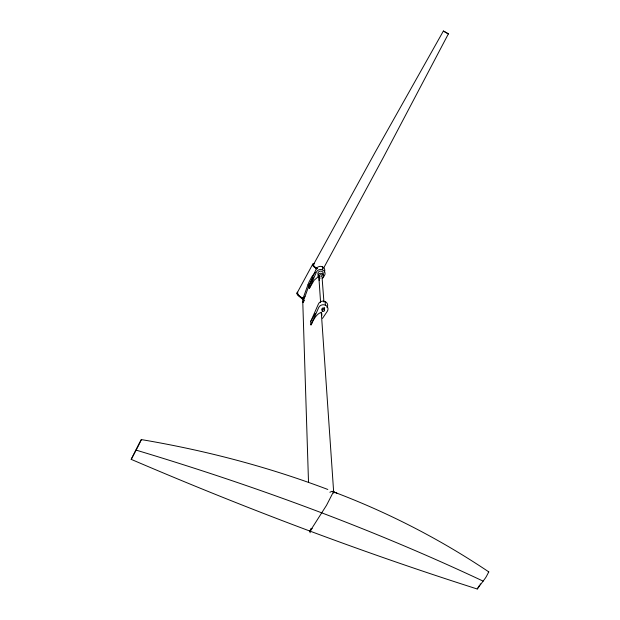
<?xml version="1.0" encoding="UTF-8"?>
<svg xmlns="http://www.w3.org/2000/svg" width="620" height="620" viewBox="0 0 620 620"><rect width="100%" height="100%" fill="white"/><g stroke="black" fill="none" stroke-linecap="round" stroke-linejoin="round"><path stroke-width="0.93" d="M308.52 482.5L302.692 299.336L303.327 298.879M443.331 31.047L448.423 33.883L443.393 31L375.007 152.536L313.673 264.197M131.208 459.358L137.795 446.927A54.072 5.789 -66.7 0 0 138.733 445.075L141.36 439.557L139.058 443.703A60.45 6.921 -67.2 0 0 138.136 445.493L131.208 459.358C244.458 507.904 359.825 551.614 477.245 589L485.135 578.406A49.391 20.84 -71.9 0 0 486.189 576.802L488.793 571.896L488.265 572.175M321.819 315.619C322.757 308.543 315.216 316.192 314.348 318.851C312.496 320.083 310.24 329.809 310.791 321.331L318.455 303.916A4.813 4.332 -5.4 0 1 325.082 301.545A4.813 4.332 -5.4 0 1 327.004 307.652M319.153 280.465L319.362 277.466M308.031 284.557L308.341 283.697A36.301 32.837 -7.4 0 1 309.039 281.992L311.906 276.621L315.262 272.242M316.828 268.933L313.348 266.135A6.75 2.333 28.4 0 1 312.534 264.523L296.972 293.229A6.688 2.519 28.3 0 0 297.74 294.903L302.692 299.336L307.985 284.673M311.101 528.364L310.07 531.139L312.162 528.387M318.262 276.706L314.177 280.201L309.264 288.548L309.109 285.332L316.208 268.971A4.464 4.077 -4.7 0 1 322.044 266.639A4.464 4.077 -4.7 0 1 324.462 271.955M309.264 288.548L316.409 272.095A4.495 4.1 -4.8 0 1 322.594 269.863L322.361 266.763M309.109 285.332L313.394 277.83M310.961 325.066L318.688 307.551A4.844 4.356 -5.4 0 1 325.361 305.156L325.082 301.545M310.791 321.331L315.41 313.34M448.368 33.891L383.276 157.565L323.586 268.189M311.519 528.519L310.07 531.139L326.515 505.323L333.599 491.528L333.041 491.97M477.245 589L479.338 585.543M480.035 584.396L480.384 583.815M322.501 278.496L324.407 275.652A4.495 4.1 -4.8 0 0 322.594 269.863M322.516 318.362L327.306 311.302A4.844 4.356 -5.4 0 0 325.361 305.156M302.692 299.336L304.939 296.368M304.49 300.359L302.8 302.599L308.388 287.153A41.625 37.572 -7.9 0 1 310.674 282.17M329.879 492.264L331.785 491.358L333.312 491.42M141.36 439.588C204.894 450.321 267.553 466.635 327.825 489.467M136.121 450.12C254.634 485.708 371.171 528.434 483.182 581.149M336.846 493.125L334.413 492.203C388.663 512.748 440.634 539.516 488.793 571.896M322.199 279.209L323.935 302.017M324.353 307.52L324.562 310.271M318.82 276.505L320.61 302.506M321.276 312.139L333.746 493.202M310.062 530.86L310.124 532.797M303.529 298.313A5.355 2.015 28.3 0 1 297.771 293.376M303.684 298.739A6.223 2.341 28.3 0 1 297.957 295.112A6.223 2.341 28.3 0 1 297.856 292.19M316.781 268.77A6.285 2.178 28.4 0 1 312.681 265.089A6.285 2.178 28.4 0 1 314.503 263.523M316.975 268.53A5.41 1.868 28.4 0 1 314.046 264.058A5.185 1.798 28.4 0 0 313.34 264.67M333.824 491.598A2.17 1.17 -37.9 0 1 334.327 492.497M322.71 310.178A1.294 1.163 -5.4 0 1 322.098 308.489A1.294 1.163 -5.4 0 1 324.066 308.233A1.294 1.163 -5.4 0 1 323.942 310.023M319.594 275.861A2.697 2.457 -4.8 0 1 318.176 272.49A2.697 2.457 -4.8 0 1 322.005 271.452A2.697 2.457 -4.8 0 1 322.726 275.017M320.238 278.186A2.705 2.465 -4.8 0 1 318.424 274.513A2.705 2.465 -4.8 0 1 322.857 274.179A2.705 2.465 -4.8 0 1 321.594 278.086M320.199 276.737A1.201 1.101 -4.8 0 1 319.765 275.125A1.201 1.101 -4.8 0 1 321.594 274.962A1.201 1.101 -4.8 0 1 321.447 276.629M313.348 264.678A6.068 2.1 28.4 0 0 313.371 265.112A5.192 1.798 28.4 0 0 314.503 266.732A6.061 2.1 28.4 0 0 315.224 267.352A5.192 1.798 28.4 0 0 317.115 268.607M322.632 311.248A1.294 1.163 -5.4 0 0 324.562 310.186A1.294 1.163 -5.4 0 0 322.609 309.233A1.294 1.163 -5.4 0 0 322.632 311.248"/></g></svg>
